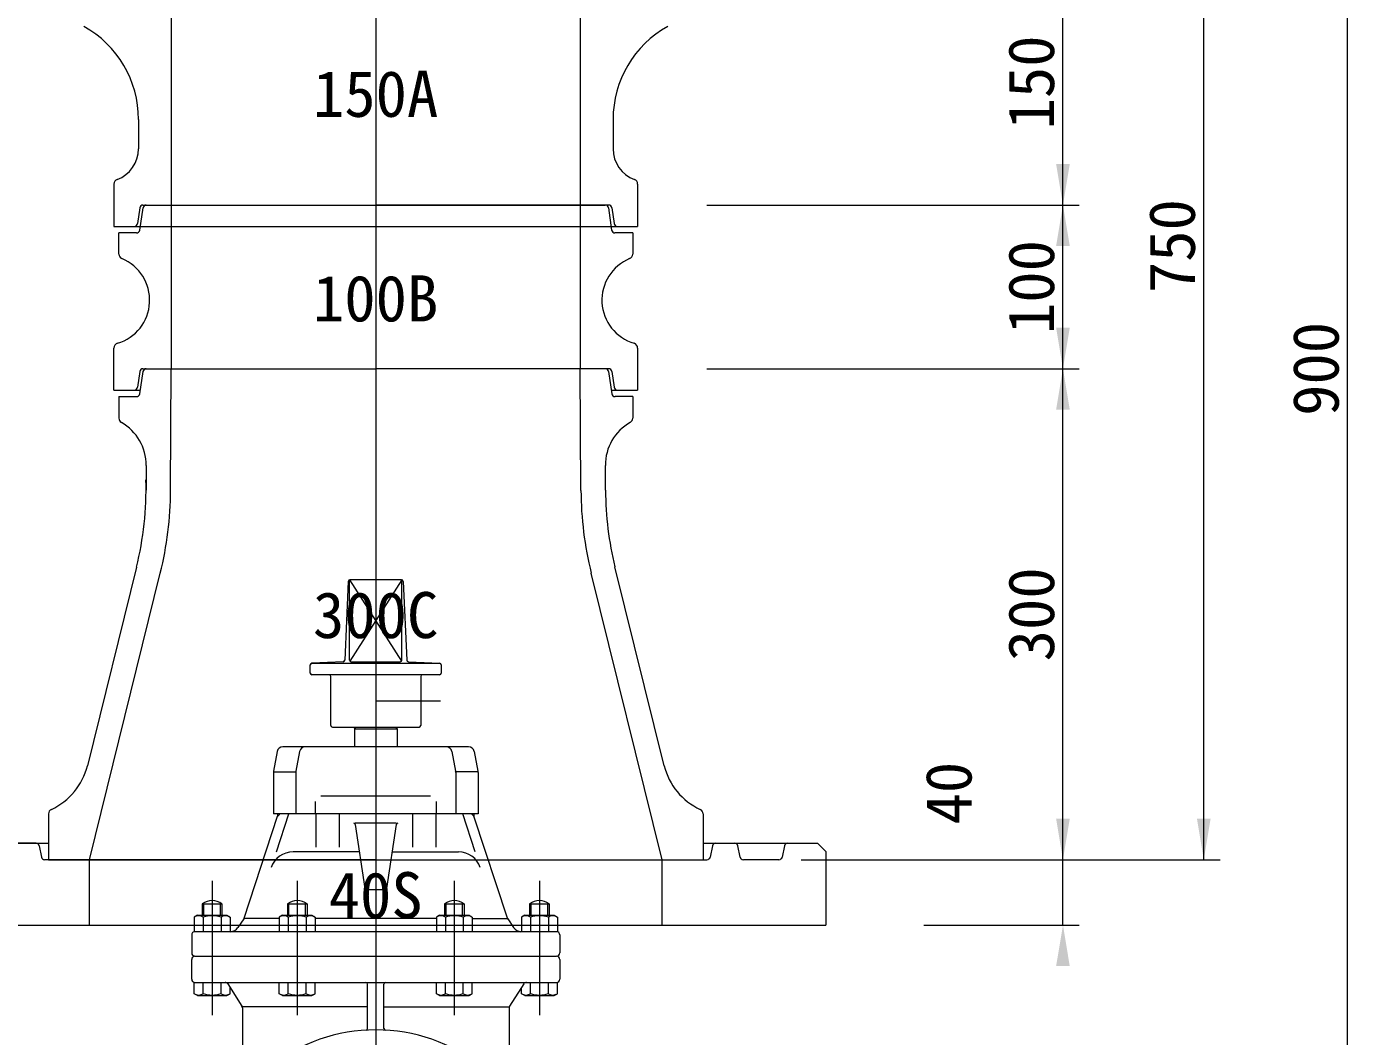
# Model space of a CAD drawing. Units: millimetres, scale not verified. Extents: x -6861 to 6861, y -3554 to 3095.
# Drawn here: x 4409 to 5217, y 1863 to 2480 of the extents above; entities that cross this region are included whole.
import ezdxf
from ezdxf.enums import TextEntityAlignment as Align

# ---------------------------------------------------------------- set-up
doc = ezdxf.new("R2010")
doc.units = ezdxf.units.MM
doc.header["$LTSCALE"] = 20
for name, color, linetype, lineweight in [('0-3_TEMP', 3, 'Continuous', 18), ('0-4_細線', 7, 'Continuous', 18), ('0-5_仕切弁', 7, 'Continuous', 18), ('0-6_寸法', 1, 'Continuous', 18)]:
    doc.layers.add(name, color=color, linetype=linetype, lineweight=lineweight)
doc.layers.add('0-7_注釈', color=1, linetype='Continuous')
doc.styles.add('ＭＳ ゴシック', font='')
doc.styles.get('ＭＳ ゴシック').set_extended_font_data('MS Gothic')

msp = doc.modelspace()

# ---------------------------------------------------------------- linework, layer by layer
at = {"layer": '0-3_TEMP'}
for p, q in [((4622.8, 2570.78), (4622.8, 2407.78)), ((4622.8, 2420.78), (4622.8, 2207.78)), ((4622.8, 2370.78), (4622.8, 2257.78)), ((4622.8, 2211.78), (4622.8, 1911.78)), ((4622.8, 2205.82), (4622.8, 1520.29)), ((4622.8, 2161.78), (4622.8, 1636.78)), ((4522.8, 1957.78), (4522.8, 1875.78)), ((4574.8, 1957.78), (4574.8, 1875.78)), ((4670.8, 1957.78), (4670.8, 1875.78)), ((4722.8, 1957.78), (4722.8, 1875.78))]:
    msp.add_line(p, q, dxfattribs=at)
at = {"layer": '0-4_細線'}
for p, q in [((4497.8, 2520.78), (4497.8, 2370.78)), ((4747.8, 2520.78), (4747.8, 2370.78)), ((4477.8, 2423.11), (4477.8, 2405.14)), ((4767.8, 2423.11), (4767.8, 2405.14)), ((4462.8, 2383.58), (4462.8, 2370.78)), ((4782.8, 2383.58), (4782.8, 2370.78)), ((4462.8, 2370.78), (4462.8, 2357.78)), ((4478.55, 2369.05), (4477.21, 2359.5)), ((4478.55, 2355.49), (4480.55, 2369.07)), ((4480.54, 2370.78), (4622.8, 2370.78)), ((4482.53, 2370.78), (4763.06, 2370.78)), ((4497.8, 2370.78), (4497.8, 2270.78)), ((4765.06, 2370.78), (4622.8, 2370.78)), ((4747.8, 2370.78), (4747.8, 2270.78)), ((4765.04, 2369.05), (4766.95, 2355.5)), ((4767.04, 2369.05), (4768.38, 2359.5)), ((4782.8, 2370.78), (4782.8, 2357.78)), ((4462.8, 2357.78), (4782.8, 2357.78)), ((4465.8, 2340.86), (4465.8, 2353.78)), ((4476.57, 2353.78), (4465.8, 2353.78)), ((4779.8, 2353.78), (4768.93, 2353.78)), ((4779.8, 2353.78), (4779.8, 2340.86)), ((4462.8, 2270.78), (4462.8, 2283.44)), ((4782.8, 2283.44), (4782.8, 2257.78)), ((4462.8, 2257.78), (4462.8, 2270.78)), ((4478.56, 2269.05), (4477.22, 2259.5)), ((4478.55, 2255.49), (4480.55, 2269.07)), ((4480.54, 2270.78), (4622.8, 2270.78)), ((4497.43, 2196.44), (4497.8, 2270.78)), ((4765.06, 2270.78), (4622.8, 2270.78)), ((4748.17, 2196.44), (4747.8, 2270.78)), ((4765.05, 2269.07), (4767.05, 2255.49)), ((4767.04, 2269.05), (4768.39, 2259.5)), ((4462.8, 2257.78), (4478.89, 2257.78)), ((4465.8, 2253.78), (4476.57, 2253.78)), ((4465.8, 2253.78), (4465.8, 2240.58)), ((4766.71, 2257.78), (4782.8, 2257.78)), ((4779.8, 2253.78), (4769.02, 2253.78)), ((4779.8, 2253.78), (4779.8, 2240.58)), ((4482.5, 2211.73), (4482.43, 2196.52)), ((4763.18, 2196.48), (4763.1, 2211.74)), ((4476.57, 2149.47), (4446.56, 2028.22)), ((4799.03, 2028.22), (4768.97, 2149.66)), ((4447.8, 1970.78), (4491.13, 2145.86)), ((4797.8, 1970.78), (4754.46, 2145.86)), ((4422.8, 1998.81), (4422.8, 1970.78)), ((4822.8, 1998.81), (4822.8, 1970.78)), ((4415.16, 1980.78), (4422.8, 1980.78)), ((4417.12, 1979.17), (4418.48, 1972.38)), ((4822.8, 1980.78), (4830.44, 1980.78)), ((4828.48, 1979.17), (4827.12, 1972.38)), ((4830.44, 1980.78), (4892.8, 1980.78)), ((4830.44, 1980.78), (4842.16, 1980.78)), ((4845.48, 1972.38), (4844.12, 1979.17)), ((4872.48, 1979.17), (4871.12, 1972.38)), ((4897.8, 1975.78), (4892.8, 1980.78)), ((4622.8, 1970.78), (4420.44, 1970.78)), ((4422.8, 1970.78), (4822.8, 1970.78)), ((4447.8, 1930.78), (4447.8, 1970.78)), ((4622.8, 1970.78), (4825.16, 1970.78)), ((4797.8, 1930.78), (4797.8, 1970.78)), ((4869.16, 1970.78), (4847.44, 1970.78)), ((4897.8, 1975.78), (4897.8, 1930.78)), ((4347.8, 1930.78), (4897.8, 1930.78))]:
    msp.add_line(p, q, dxfattribs=at)
msp.add_lwpolyline([(4352.8, 1980.78), (4415.16, 1980.78), (4403.44, 1980.78)], dxfattribs=at)
for centre, radius, start, end in [((4412.8, 2423.11), 65, 0, 60.968), ((4832.8, 2423.11), 65, 119.032, 180), ((4457.8, 2405.14), 20, 290.354, 0), ((4787.8, 2405.14), 20, 180, 249.646), ((4465.8, 2383.58), 3, 110.354, 180), ((4779.8, 2383.58), 3, 0, 69.646), ((4480.54, 2368.78), 2, 90, 172.001), ((4482.53, 2368.78), 2, 90, 171.634), ((4763.06, 2368.78), 2, 8, 90), ((4765.06, 2368.78), 2, 7.999, 90), ((4475.23, 2359.78), 2, 270, 352.001), ((4770.36, 2359.78), 2, 187.999, 270), ((4476.57, 2355.78), 2, 270, 351.633), ((4768.93, 2355.78), 2, 187.999, 270), ((4457.12, 2312.68), 27.5, 286.539, 67.479), ((4468.8, 2340.86), 3, 180, 247.479), ((4788.48, 2312.68), 27.5, 112.521, 253.461), ((4776.8, 2340.86), 3, 292.521, 0), ((4465.8, 2283.44), 3, 106.539, 180), ((4779.8, 2283.44), 3, 0, 73.461), ((4480.54, 2268.78), 2, 90, 172.001), ((4482.52, 2268.78), 2, 90, 171.634), ((4763.07, 2268.78), 2, 8.366, 90), ((4765.06, 2268.78), 2, 7.999, 90), ((4475.24, 2259.78), 2, 270, 352.001), ((4476.57, 2255.78), 2, 270, 351.633), ((4769.02, 2255.78), 2, 188.367, 270), ((4770.37, 2259.78), 2, 187.999, 270), ((4468.8, 2240.58), 3, 180, 240.41), ((4452.5, 2211.88), 30, 359.713, 60.41), ((4793.1, 2211.89), 30, 119.608, 180.287), ((4776.8, 2240.58), 3, 299.608, 0), ((4282.43, 2197.52), 200, 346.099, 1.51), ((4282.43, 2197.52), 215, 346.099, 359.713), ((4963.17, 2197.52), 215, 180.287, 193.901), ((4963.17, 2197.48), 200, 180.287, 193.833), ((4407.73, 2037.83), 40, 294.84, 346.099), ((4837.86, 2037.83), 40, 193.901, 245.161), ((4425.8, 1998.81), 3, 114.838, 179.998), ((4819.8, 1998.81), 3, 0.002, 65.162), ((4415.16, 1978.78), 2, 11.309, 90), ((4830.44, 1978.78), 2, 90, 168.691), ((4842.16, 1978.78), 2, 11.309, 90), ((4874.44, 1978.78), 2, 90, 168.691), ((4420.44, 1972.78), 2, 191.309, 270), ((4825.16, 1972.78), 2, 270, 348.691), ((4847.44, 1972.78), 2, 191.309, 270), ((4869.16, 1972.78), 2, 270, 348.691)]:
    msp.add_arc(centre, radius, start, end, dxfattribs=at)
at = {"layer": '0-5_仕切弁'}
for p, q in [((4606, 2140.82), (4603.84, 2092.68)), ((4606.8, 2141.75), (4638.57, 2092.14)), ((4606.8, 2092.78), (4606.8, 2141.75)), ((4638.59, 2141.78), (4607, 2141.78)), ((4638.8, 2141.75), (4607.03, 2092.14)), ((4638.8, 2092.78), (4638.8, 2141.75)), ((4639.59, 2140.82), (4641.76, 2092.68)), ((4602.89, 2091.73), (4583.75, 2090.78)), ((4607.8, 2091.78), (4637.8, 2091.78)), ((4642.71, 2091.73), (4661.85, 2090.78)), ((4582.8, 2084.78), (4582.8, 2089.78)), ((4583.8, 2090.78), (4661.8, 2090.78)), ((4661.8, 2083.78), (4583.8, 2083.78)), ((4662.8, 2089.78), (4662.8, 2084.78)), ((4595.3, 2052.78), (4595.3, 2082.78)), ((4650.3, 2082.78), (4650.3, 2052.78)), ((4622.8, 2067.78), (4662.3, 2067.78)), ((4596.3, 2051.78), (4649.3, 2051.78)), ((4609.8, 2050.48), (4610.55, 2051.78)), ((4635.05, 2051.78), (4635.8, 2050.48)), ((4635.8, 2050.48), (4635.8, 2039.78)), ((4562.6, 2036.91), (4560.36, 2024.82)), ((4679.55, 2039.78), (4566.04, 2039.78)), ((4576.26, 2036.91), (4574.02, 2024.82)), ((4669.33, 2036.91), (4671.57, 2024.82)), ((4682.99, 2036.91), (4685.23, 2024.82)), ((4560.3, 2024.09), (4560.3, 1998.78)), ((4560.31, 2024.46), (4573.96, 2024.46)), ((4573.96, 2024.09), (4573.96, 1998.78)), ((4685.28, 2024.46), (4671.64, 2024.46)), ((4671.64, 2024.09), (4671.64, 1998.78)), ((4685.3, 2024.09), (4685.3, 1998.78)), ((4585.81, 2006.28), (4585.81, 1998.78)), ((4589.31, 2009.78), (4656.28, 2009.78)), ((4659.78, 2006.28), (4659.78, 1998.78)), ((4542.39, 1935.05), (4562.8, 1997.28)), ((4685.3, 1998.78), (4560.3, 1998.78)), ((4562.08, 1975.56), (4569.7, 1998.78)), ((4562.8, 1998.78), (4562.8, 1997.28)), ((4586.12, 1998.78), (4586.12, 1978.46)), ((4600.36, 1998.78), (4600.36, 1978.46)), ((4645.23, 1998.78), (4645.23, 1978.46)), ((4659.47, 1998.78), (4659.47, 1978.46)), ((4683.51, 1975.56), (4675.9, 1998.78)), ((4682.8, 1998.78), (4682.8, 1997.28)), ((4703.21, 1935.05), (4682.8, 1997.28)), ((4610.28, 1992.19), (4616.15, 1953.13)), ((4635.3, 1993.04), (4610.3, 1993.04)), ((4635.31, 1992.19), (4629.44, 1953.13)), ((4612.78, 1975.56), (4572.22, 1975.56)), ((4632.81, 1975.56), (4673.37, 1975.56)), ((4628.45, 1952.28), (4617.14, 1952.28)), ((4516.8, 1943.78), (4528.8, 1943.78)), ((4516.8, 1943.78), (4516.8, 1936.78)), ((4517.74, 1936.78), (4517.74, 1944.4)), ((4527.85, 1936.78), (4527.85, 1944.4)), ((4528.8, 1943.78), (4528.8, 1936.78)), ((4568.8, 1943.78), (4580.8, 1943.78)), ((4568.8, 1943.78), (4568.8, 1936.78)), ((4569.74, 1936.78), (4569.74, 1944.4)), ((4579.85, 1936.78), (4579.85, 1944.4)), ((4580.8, 1943.78), (4580.8, 1936.78)), ((4664.8, 1943.78), (4676.8, 1943.78)), ((4664.8, 1943.78), (4664.8, 1936.78)), ((4665.74, 1936.78), (4665.74, 1944.4)), ((4675.85, 1936.78), (4675.85, 1944.4)), ((4676.8, 1943.78), (4676.8, 1936.78)), ((4716.8, 1943.78), (4716.8, 1936.78)), ((4717.74, 1936.78), (4717.74, 1944.4)), ((4727.85, 1936.78), (4727.85, 1944.4)), ((4513.8, 1936.78), (4511.83, 1935.64)), ((4511.83, 1935.64), (4511.83, 1926.78)), ((4513.8, 1936.78), (4531.8, 1936.78)), ((4517.31, 1935.64), (4517.31, 1926.78)), ((4528.28, 1935.64), (4528.28, 1926.78)), ((4531.8, 1936.78), (4533.77, 1935.64)), ((4533.77, 1935.64), (4533.77, 1926.78)), ((4542.13, 1934.54), (4538.58, 1929.38)), ((4563.83, 1934.78), (4542.3, 1934.78)), ((4565.8, 1936.78), (4563.83, 1935.64)), ((4563.83, 1935.64), (4563.83, 1926.78)), ((4565.8, 1936.78), (4583.8, 1936.78)), ((4569.31, 1935.64), (4569.31, 1926.78)), ((4580.28, 1935.64), (4580.28, 1926.78)), ((4583.8, 1936.78), (4585.77, 1935.64)), ((4585.77, 1935.64), (4585.77, 1926.78)), ((4659.83, 1934.78), (4585.77, 1934.78)), ((4661.8, 1936.78), (4659.83, 1935.64)), ((4659.83, 1935.64), (4659.83, 1926.78)), ((4661.8, 1936.78), (4679.8, 1936.78)), ((4665.31, 1935.64), (4665.31, 1926.78)), ((4676.28, 1935.64), (4676.28, 1926.78)), ((4679.8, 1936.78), (4681.77, 1935.64)), ((4681.77, 1935.64), (4681.77, 1926.78)), ((4681.77, 1934.78), (4703.3, 1934.78)), ((4703.46, 1934.54), (4707.01, 1929.38)), ((4713.8, 1936.78), (4711.83, 1935.64)), ((4711.83, 1935.64), (4711.83, 1926.78)), ((4713.8, 1936.78), (4731.8, 1936.78)), ((4717.31, 1935.64), (4717.31, 1926.78)), ((4728.28, 1935.64), (4728.28, 1926.78)), ((4731.8, 1936.78), (4733.77, 1935.64)), ((4733.77, 1935.64), (4733.77, 1926.78)), ((4510.3, 1924.78), (4510.3, 1913.78)), ((4733.77, 1926.78), (4512.3, 1926.78)), ((4534.1, 1926.79), (4534.1, 1926.78)), ((4711.49, 1926.78), (4711.49, 1926.79)), ((4735.3, 1924.78), (4735.3, 1913.78)), ((4510.3, 1897.78), (4510.3, 1909.78)), ((4512.3, 1911.78), (4733.3, 1911.78)), ((4735.3, 1909.78), (4735.3, 1897.78)), ((4511.83, 1888.91), (4511.83, 1895.78)), ((4512.3, 1895.78), (4733.77, 1895.78)), ((4517.31, 1888.91), (4517.31, 1895.78)), ((4528.28, 1888.91), (4528.28, 1895.78)), ((4532.39, 1894.85), (4540.99, 1881.27)), ((4533.77, 1888.91), (4533.77, 1892.67)), ((4563.83, 1888.91), (4563.83, 1895.78)), ((4569.31, 1888.91), (4569.31, 1895.78)), ((4580.28, 1888.91), (4580.28, 1895.78)), ((4585.77, 1888.91), (4585.77, 1895.78)), ((4617.8, 1867.61), (4617.8, 1894.78)), ((4627.8, 1867.61), (4627.8, 1894.78)), ((4659.83, 1888.91), (4659.83, 1895.78)), ((4665.31, 1888.91), (4665.31, 1895.78)), ((4676.28, 1888.91), (4676.28, 1895.78)), ((4681.77, 1888.91), (4681.77, 1895.78)), ((4713.21, 1894.85), (4704.61, 1881.27)), ((4711.83, 1888.91), (4711.83, 1892.67)), ((4717.31, 1888.91), (4717.31, 1895.78)), ((4728.28, 1888.91), (4728.28, 1895.78)), ((4733.77, 1888.91), (4733.77, 1895.78)), ((4513.8, 1887.78), (4511.83, 1888.91)), ((4513.8, 1887.78), (4531.8, 1887.78)), ((4531.8, 1887.78), (4533.77, 1888.91)), ((4565.8, 1887.78), (4563.83, 1888.91)), ((4565.8, 1887.78), (4583.8, 1887.78)), ((4583.8, 1887.78), (4585.77, 1888.91)), ((4661.8, 1887.78), (4659.83, 1888.91)), ((4661.8, 1887.78), (4679.8, 1887.78)), ((4679.8, 1887.78), (4681.77, 1888.91)), ((4713.8, 1887.78), (4711.83, 1888.91)), ((4713.8, 1887.78), (4731.8, 1887.78)), ((4731.8, 1887.78), (4733.77, 1888.91)), ((4617.8, 1880.78), (4541.3, 1880.78)), ((4541.3, 1880.2), (4541.3, 1827.98)), ((4627.8, 1880.78), (4704.3, 1880.78)), ((4704.3, 1880.2), (4704.3, 1827.98))]:
    msp.add_line(p, q, dxfattribs=at)
for points in [[(4635.8, 2050.48), (4609.8, 2050.48), (4609.8, 2039.78)], [(4716.8, 1943.78), (4728.8, 1943.78), (4728.8, 1936.78)]]:
    msp.add_lwpolyline(points, dxfattribs=at)
for centre, radius, start, end in [((4607, 2140.78), 1, 90, 177.423), ((4638.59, 2140.78), 1, 2.577, 90), ((4602.84, 2092.73), 1, 272.859, 357.423), ((4607.8, 2092.78), 1, 180, 270), ((4637.8, 2092.78), 1, 270, 0), ((4642.75, 2092.73), 1, 182.577, 267.141), ((4583.8, 2089.78), 1, 90, 180), ((4583.8, 2084.78), 1, 180, 270), ((4594.3, 2082.78), 1, 0, 90), ((4651.3, 2082.78), 1, 90, 180), ((4661.8, 2089.78), 1, 0, 90), ((4661.8, 2084.78), 1, 270, 0), ((4596.3, 2052.78), 1, 180, 270), ((4649.3, 2052.78), 1, 270, 0), ((4566.04, 2036.28), 3.5, 90, 169.509), ((4579.71, 2036.28), 3.5, 90, 169.509), ((4665.89, 2036.28), 3.5, 10.491, 90), ((4679.55, 2036.28), 3.5, 10.491, 90), ((4564.3, 2024.09), 4, 169.509, 180), ((4577.96, 2024.09), 4, 169.509, 180), ((4667.64, 2024.09), 4, 0, 10.491), ((4681.3, 2024.09), 4, 0, 10.491), ((4522.86, 2037.55), 56.71, 314.758, 316.871), ((4722.73, 2037.55), 56.71, 223.129, 225.242), ((4609.29, 1992.04), 1, 8.546, 90), ((4636.3, 1992.04), 1, 90, 171.454), ((4572.22, 1961.56), 14, 90, 161.841), ((4673.37, 1961.56), 14, 18.159, 90), ((4617.14, 1953.28), 1, 188.546, 270), ((4628.45, 1953.28), 1, 270, 351.454), ((4522.8, 1935.78), 10, 53.13, 126.87), ((4574.8, 1935.78), 10, 53.13, 126.87), ((4670.8, 1935.78), 10, 53.13, 126.87), ((4722.8, 1935.78), 10, 53.13, 126.87), ((4514.57, 1931.63), 4.86, 55.616, 115.616), ((4522.8, 1918.34), 18.15, 72.412, 107.588), ((4531.02, 1931.63), 4.86, 64.384, 124.384), ((4540.49, 1935.67), 2, 325.491, 341.841), ((4566.57, 1931.63), 4.86, 55.616, 115.616), ((4574.8, 1918.34), 18.15, 72.412, 107.588), ((4583.02, 1931.63), 4.86, 64.384, 124.384), ((4662.57, 1931.63), 4.86, 55.616, 115.616), ((4670.8, 1918.34), 18.15, 72.412, 107.588), ((4679.02, 1931.63), 4.86, 64.384, 124.384), ((4705.11, 1935.67), 2, 198.159, 214.509), ((4714.57, 1931.63), 4.86, 55.616, 115.616), ((4722.8, 1918.34), 18.15, 72.412, 107.588), ((4731.02, 1931.63), 4.86, 64.384, 124.384), ((4512.3, 1924.78), 2, 90, 180), ((4533.64, 1932.78), 6, 274.407, 325.491), ((4711.95, 1932.78), 6, 214.509, 265.593), ((4733.3, 1924.78), 2, 0, 90), ((4512.3, 1913.78), 2, 180, 270), ((4733.3, 1913.78), 2, 270, 0), ((4512.3, 1909.78), 2, 90, 180), ((4733.3, 1909.78), 2, 0, 90), ((4512.3, 1897.78), 2, 180, 270), ((4733.3, 1897.78), 2, 270, 0), ((4530.7, 1893.78), 2, 32.347, 90), ((4616.8, 1894.78), 1, 0, 90), ((4628.8, 1894.78), 1, 90, 180), ((4714.9, 1893.78), 2, 90, 147.653), ((4514.57, 1892.92), 4.86, 244.384, 304.384), ((4522.8, 1906.22), 18.15, 252.412, 287.588), ((4531.02, 1892.92), 4.86, 235.616, 295.616), ((4539.3, 1880.2), 2, 0, 32.347), ((4566.57, 1892.92), 4.86, 244.384, 304.384), ((4574.8, 1906.22), 18.15, 252.412, 287.588), ((4583.02, 1892.92), 4.86, 235.616, 295.616), ((4662.57, 1892.92), 4.86, 244.384, 304.384), ((4670.8, 1906.22), 18.15, 252.412, 287.588), ((4679.02, 1892.92), 4.86, 235.616, 295.616), ((4706.3, 1880.2), 2, 147.653, 180), ((4714.57, 1892.92), 4.86, 244.384, 304.384), ((4722.8, 1906.22), 18.15, 252.412, 287.588), ((4731.02, 1892.92), 4.86, 235.616, 295.616), ((4622.8, 1761.78), 105, 299.697, 240.303), ((4616.8, 1867.61), 1, 273.245, 0), ((4628.8, 1867.61), 1, 180, 266.755)]:
    msp.add_arc(centre, radius, start, end, dxfattribs=at)
at = {"layer": '0-6_寸法'}
for p, q in [((5042.74, 1930.78), (5042.74, 2720.78)), ((5128.79, 1970.78), (5128.79, 2720.78)), ((5216.68, 1820.78), (5216.68, 2720.78)), ((4825.06, 2370.78), (5052.74, 2370.78)), ((4825.06, 2370.78), (5052.74, 2370.78)), ((4825.06, 2270.78), (5052.74, 2270.78)), ((4825.06, 2270.78), (5052.74, 2270.78)), ((4882.8, 1970.78), (5052.74, 1970.78)), ((4882.8, 1970.78), (5138.79, 1970.78)), ((4882.8, 1970.78), (5052.74, 1970.78)), ((4957.8, 1930.78), (5052.74, 1930.78))]:
    msp.add_line(p, q, dxfattribs=at)
for points in [[(5038.57, 2395.78), (5042.74, 2370.78), (5046.9, 2395.78)], [(5038.57, 2345.78), (5042.74, 2370.78), (5046.9, 2345.78)], [(5038.57, 2295.78), (5042.74, 2270.78), (5046.9, 2295.78)], [(5038.57, 2245.78), (5042.74, 2270.78), (5046.9, 2245.78)], [(5038.57, 1995.78), (5042.74, 1970.78), (5046.9, 1995.78)], [(5038.57, 1995.78), (5042.74, 1970.78), (5046.9, 1995.78)], [(5124.63, 1995.78), (5128.79, 1970.78), (5132.96, 1995.78)], [(5038.57, 1905.78), (5042.74, 1930.78), (5046.9, 1905.78)]]:
    msp.add_solid(points, dxfattribs=at)

# ---------------------------------------------------------------- texts
at = {"layer": '0-6_寸法', "style": 'ＭＳ ゴシック'}
for s, p in [('150', (5045.78, 2416.98)), ('750', (5131.83, 2316.98)), ('100', (5045.78, 2291.98)), ('900', (5219.72, 2241.98)), ('300', (5045.78, 2091.98)), ('40', (4995.35, 1992.31))]:
    msp.add_text(s, height=28.15, rotation=90, dxfattribs=at).set_placement(p, align=Align.BOTTOM_LEFT)
at = {"layer": '0-7_注釈', "style": 'ＭＳ ゴシック'}
for s, p in [('150A', (4584.4, 2416.24)), ('100B', (4584.4, 2291.24)), ('300C', (4584.4, 2097.74)), ('40S', (4594, 1926.57))]:
    msp.add_text(s, height=28.15, dxfattribs=at).set_placement(p, align=Align.BOTTOM_LEFT)

doc.saveas('drawing.dxf')
